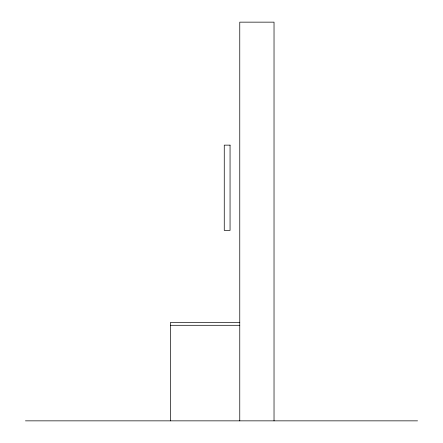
<?xml version="1.0" encoding="UTF-8"?>
<svg xmlns="http://www.w3.org/2000/svg" width="443" height="443" viewBox="0 0 443 443"><rect width="100%" height="100%" fill="white"/><g stroke="black" fill="none" stroke-linecap="round" stroke-linejoin="round"><path stroke-width="0.66" d="M239.763 322.338L170.566 322.338L170.566 420.85M170.566 325.3L239.763 325.3M25.445 420.85L417.555 420.85M274.029 420.85L274.029 22.15L239.763 22.15L239.763 420.85M230.055 145.138L224.258 145.138L224.258 230.399L230.055 230.399L230.055 145.138"/></g></svg>
